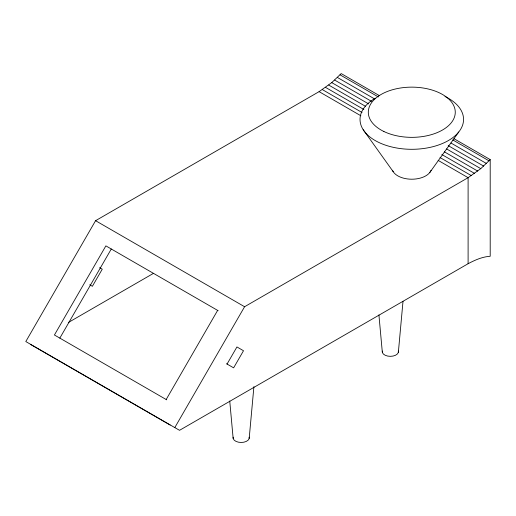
<?xml version="1.0" encoding="UTF-8"?>
<svg xmlns="http://www.w3.org/2000/svg" width="516" height="516" viewBox="0 0 516 516"><rect width="100%" height="100%" fill="white"/><g stroke="black" fill="none" stroke-linecap="round" stroke-linejoin="round"><path stroke-width="0.77" d="M249.189 438.387L253.911 386.639M398.365 352.26L403.009 301.312M379.486 95.686L341.192 73.575L331.756 82.612L319.094 91.648L95.576 220.693L25.8 341.553L179.536 430.318L468.102 263.715C474.965 260.058 482.337 256.768 490.2 256.271L490.2 159.605L453.99 138.701M59.83 338.115L111.288 248.996M166.178 399.519L217.636 310.393M174.808 427.583L244.59 306.73L468.102 177.678L480.764 168.642L490.2 159.605M227.059 364.057L236.941 346.945L243.507 350.738L233.625 367.844L226.511 363.735M429.712 172.608L458.737 131.993M68.293 322.539L153.413 273.396M340.057 74.833L378.351 96.944M452.855 139.959L489.065 160.863M337.451 77.477L374.358 98.782M450.952 143.003L486.465 163.507M334.678 80.077L371.585 101.388M448.178 145.609L483.685 166.107M331.756 82.612L368.656 103.916M446.643 148.943L480.764 168.642M328.705 85.056L365.612 106.367M444.295 151.788L477.719 171.086M325.564 87.391L363.864 109.502M441.844 154.529L474.572 173.421M322.352 89.597L362.038 112.507M440.025 157.535L471.36 175.627M319.094 91.648L360.871 115.771M438.161 160.392L468.102 177.678L468.102 263.715M95.576 220.693L244.59 306.73M218.184 310.709L105.877 245.874L54.425 334.994L166.726 399.836M99.627 267.669L102.252 269.184L92.377 286.296L89.752 284.78M30.457 344.385L170.151 425.036M363.18 129.684L393.237 171.725M378.918 314.889L382.324 352.293M229.743 401.016L233.148 438.419M431.047 170.351A19.756 11.404 0 0 1 411.742 179.213A19.756 11.404 0 0 1 392.508 170.293M444.992 96.486A51.761 29.883 0 0 1 450.449 139.288A51.761 29.883 0 0 1 376.183 141.107A51.761 29.883 0 0 1 375.345 98.195M249.183 437.168A8.088 4.67 0 0 1 241.198 442.464A8.088 4.67 0 0 1 233.142 437.2M398.358 351.041A8.088 4.67 0 0 1 390.367 356.337A8.088 4.67 0 0 1 382.317 351.073M383.898 131.503A43.479 25.103 0 0 0 454.622 116.558A43.479 25.103 0 0 0 396.849 88.668A43.479 25.103 0 0 0 383.898 131.503"/></g></svg>
